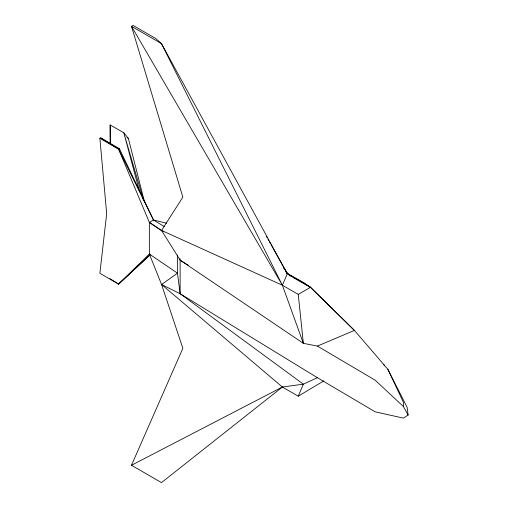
<?xml version="1.0" encoding="UTF-8"?>
<svg xmlns="http://www.w3.org/2000/svg" width="508" height="508" viewBox="0 0 508 508"><rect width="100%" height="100%" fill="white"/><g stroke="black" fill="none" stroke-linecap="round" stroke-linejoin="round"><path stroke-width="0.76" d="M150.031 254.889L118.593 284.099L99.886 273.298L106.68 213.582L99.886 138.322L100.698 137.852L118.593 149.123L149.352 222.402L149.352 254.025L161.569 284.512L182.861 348.272L131.483 465.277L161.481 482.6L282.365 387.026L303.359 384.181L317.411 377.711L375.196 411.848L403.409 418.103L408.115 415.036L407.175 407.448L387.833 369.246L354.406 330.41L310.667 287.395L303.886 282.664L287.979 273.901M408.115 415.036L403.409 406.533L403.593 402.698L387.833 369.246M161.569 284.512L282.365 387.026L298.234 396.189L303.359 384.181L180.13 293.726L161.569 284.512L177.47 273.171L177.47 254.984M166.554 223.171L153.492 220.008L149.352 222.402L161.569 230.441L282.365 285.217L298.234 294.373L303.359 343.338L180.13 260.159L161.569 230.441L182.861 197.136L131.483 26.302L133.039 25.4L155.613 38.43L161.481 43.618L287.318 273.78L282.365 285.217L303.359 343.338L317.411 346.081L375.196 380.219L403.409 406.533M109.976 278.676L118.593 284.099L149.352 254.025L177.47 273.171L180.13 293.726L317.411 377.711M118.593 284.099L150.063 254.826M323.78 380.917L298.234 396.189M99.886 138.322L118.593 149.123L119.405 148.647L153.492 220.008L164.224 226.524M298.234 294.373L310.464 287.306L354.406 330.41L317.411 346.081M131.483 465.277L282.365 387.026M291.332 276.536L289.255 275.374L283.686 268.04M292.71 277.311L310.667 287.395L286.093 272.802M110.255 143.599L110.166 124.924L123.812 132.798L128.372 138.392L144.653 202.635M127.025 137.617L128.372 138.392M100.698 137.852L119.405 148.647M179.908 258.604L180.13 260.159L188.163 265.189M149.352 222.402L163.081 231.75M266.402 236.404L267.176 237.788M267.951 239.173L268.726 240.557M269.5 241.941L270.275 243.326M271.05 244.71L287.318 273.78M383.858 364.623L384.493 365.836M118.593 149.123L153.492 220.008M143.307 199.523L123.812 132.798L139.554 191.649M110.166 124.924L110.274 143.802M180.13 260.159L180.13 293.726M161.481 43.618L131.483 26.302L282.365 285.217L161.481 43.618"/></g></svg>
